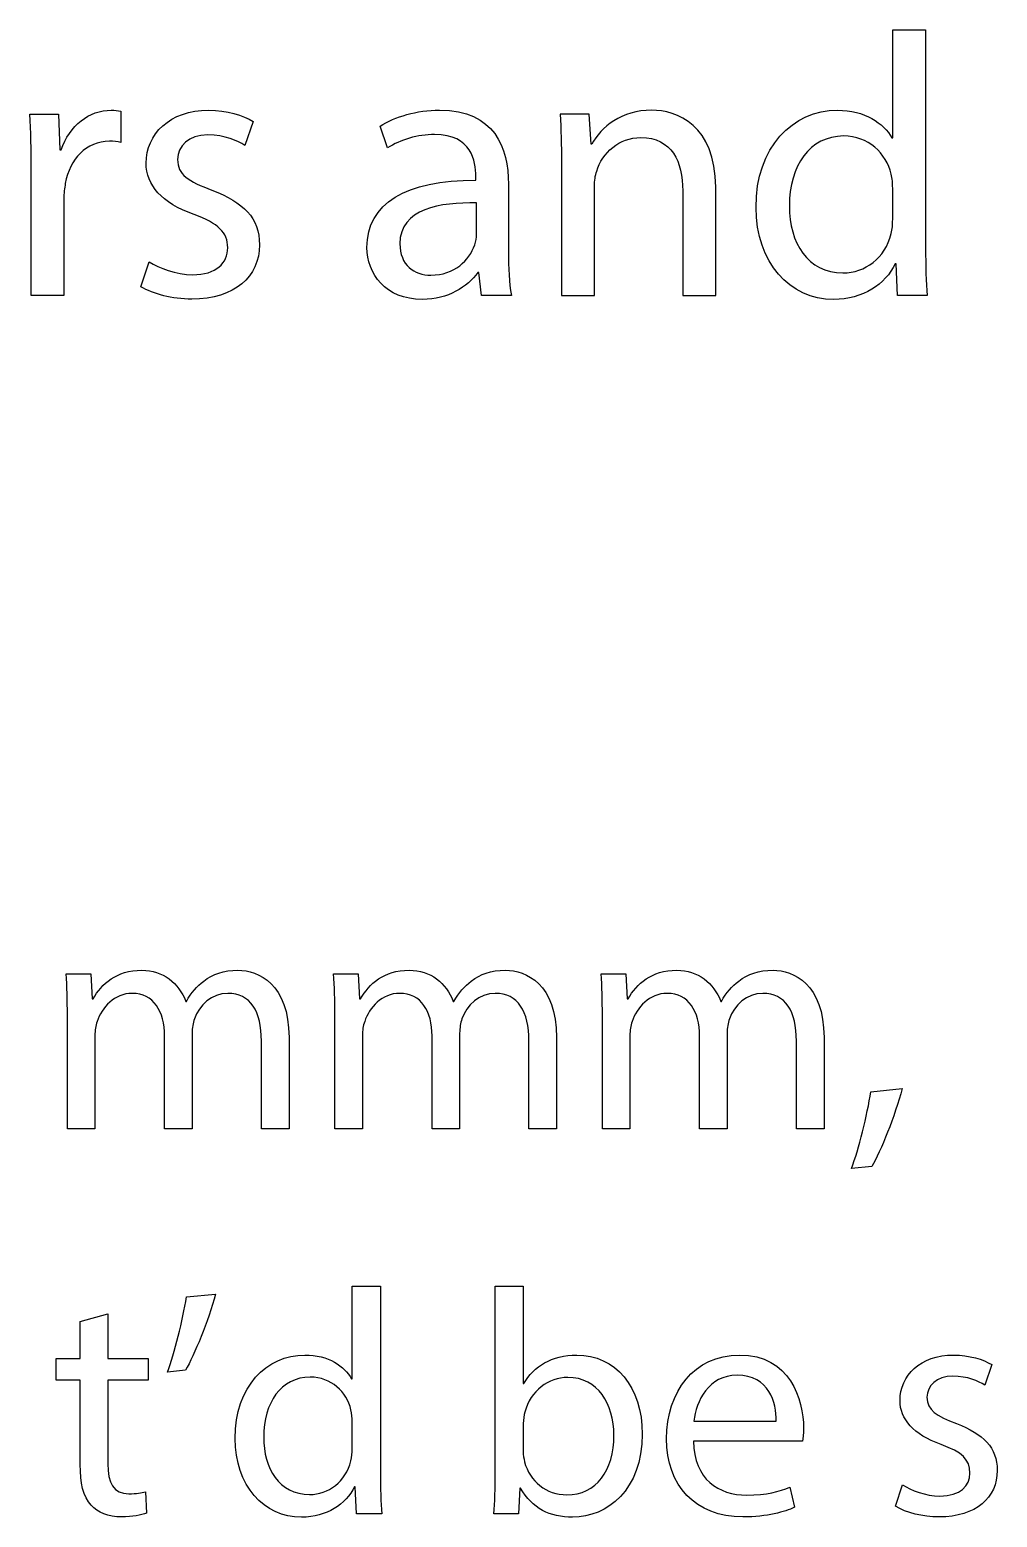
# Model space of a CAD drawing. Header units: millimetres. Extents: x -104 to 108, y -148 to 121.
# Drawn here: x 12.98 to 19.37, y 84.42 to 94.24 of the extents above; entities that cross this region are included whole.
import ezdxf

# ---------------------------------------------------------------- set-up
doc = ezdxf.new("R2010")
doc.units = ezdxf.units.MM
doc.header["$MEASUREMENT"] = 0
doc.layers.add('Capa 1', color=7, linetype='Continuous')

msp = doc.modelspace()

# ---------------------------------------------------------------- linework, layer by layer
at = {"layer": 'Capa 1', "color": 252}
for points, knots in [([(18.6782, 94.237), (18.6782, 94.237), (18.6782, 93.5234), (18.6782, 93.5234), (18.6782, 93.5234), (18.6782, 93.5234), (18.6733, 93.5234), (18.6733, 93.5234), (18.6733, 93.5234), (18.6189, 93.6196), (18.4954, 93.706), (18.3127, 93.706), (18.3127, 93.706), (18.0213, 93.706), (17.7743, 93.4615), (17.7768, 93.0639), (17.7768, 93.0639), (17.7768, 92.7011), (17.9991, 92.4564), (18.288, 92.4564), (18.288, 92.4564), (18.4831, 92.4566), (18.6288, 92.5577), (18.6954, 92.691), (18.6954, 92.691), (18.6954, 92.691), (18.7005, 92.6911), (18.7005, 92.6911), (18.7005, 92.6911), (18.7005, 92.6911), (18.7103, 92.4836), (18.7103, 92.4836), (18.7103, 92.4836), (18.7103, 92.4836), (18.9053, 92.4836), (18.9053, 92.4836), (18.9053, 92.4836), (18.898, 92.5651), (18.8955, 92.6861), (18.8955, 92.7923), (18.8955, 92.7923), (18.8955, 92.7923), (18.8955, 94.237), (18.8955, 94.237), (18.8955, 94.237), (18.8955, 94.237), (18.6782, 94.237), (18.6782, 94.237)], [0, 0, 0, 0, 0.076923, 0.076923, 0.076923, 0.076923, 0.153846, 0.153846, 0.153846, 0.153846, 0.230769, 0.230769, 0.230769, 0.230769, 0.307692, 0.307692, 0.307692, 0.307692, 0.384615, 0.384615, 0.384615, 0.384615, 0.461538, 0.461538, 0.461538, 0.461538, 0.538462, 0.538462, 0.538462, 0.538462, 0.615385, 0.615385, 0.615385, 0.615385, 0.692308, 0.692308, 0.692308, 0.692308, 0.769231, 0.769231, 0.769231, 0.769231, 0.846154, 0.846154, 0.846154, 0.846154, 1, 1, 1, 1]), ([(12.9934, 92.4836), (12.9934, 92.4836), (13.2083, 92.4836), (13.2083, 92.4836), (13.2083, 92.4836), (13.2083, 92.4836), (13.2083, 93.1208), (13.2083, 93.1208), (13.2083, 93.1208), (13.2083, 93.1579), (13.2132, 93.1923), (13.2181, 93.2219), (13.2181, 93.2219), (13.2478, 93.3851), (13.3564, 93.501), (13.5095, 93.501), (13.5095, 93.501), (13.5392, 93.5012), (13.5614, 93.4985), (13.5836, 93.4936), (13.5836, 93.4936), (13.5836, 93.4936), (13.5836, 93.6986), (13.5836, 93.6986), (13.5836, 93.6986), (13.5639, 93.7036), (13.5465, 93.706), (13.5218, 93.706), (13.5218, 93.706), (13.3762, 93.706), (13.2453, 93.6047), (13.1909, 93.4442), (13.1909, 93.4442), (13.1909, 93.4442), (13.1811, 93.4442), (13.1811, 93.4442), (13.1811, 93.4442), (13.1811, 93.4442), (13.1737, 93.679), (13.1737, 93.679), (13.1737, 93.679), (13.1737, 93.679), (12.9836, 93.679), (12.9836, 93.679), (12.9836, 93.679), (12.9909, 93.5678), (12.9934, 93.4467), (12.9934, 93.3059), (12.9934, 93.3059), (12.9934, 93.3059), (12.9934, 92.4836), (12.9934, 92.4836)], [0, 0, 0, 0, 0.071429, 0.071429, 0.071429, 0.071429, 0.142857, 0.142857, 0.142857, 0.142857, 0.214286, 0.214286, 0.214286, 0.214286, 0.285714, 0.285714, 0.285714, 0.285714, 0.357143, 0.357143, 0.357143, 0.357143, 0.428571, 0.428571, 0.428571, 0.428571, 0.5, 0.5, 0.5, 0.5, 0.571429, 0.571429, 0.571429, 0.571429, 0.642857, 0.642857, 0.642857, 0.642857, 0.714286, 0.714286, 0.714286, 0.714286, 0.785714, 0.785714, 0.785714, 0.785714, 0.857143, 0.857143, 0.857143, 0.857143, 1, 1, 1, 1]), ([(13.717, 92.5405), (13.8009, 92.4911), (13.9219, 92.4589), (14.0528, 92.4589), (14.0528, 92.4589), (14.3368, 92.459), (14.4998, 92.6071), (14.4998, 92.817), (14.4998, 92.817), (14.4998, 92.9948), (14.3936, 93.0985), (14.1861, 93.1775), (14.1861, 93.1775), (14.0306, 93.2369), (13.959, 93.2812), (13.959, 93.38), (13.959, 93.38), (13.959, 93.469), (14.0306, 93.543), (14.159, 93.543), (14.159, 93.543), (14.2701, 93.543), (14.3565, 93.5035), (14.4035, 93.4738), (14.4035, 93.4738), (14.4035, 93.4738), (14.4579, 93.6319), (14.4579, 93.6319), (14.4579, 93.6319), (14.3912, 93.6714), (14.2849, 93.706), (14.1639, 93.706), (14.1639, 93.706), (13.9072, 93.706), (13.7515, 93.5479), (13.7515, 93.3553), (13.7515, 93.3553), (13.7516, 93.2122), (13.8528, 93.0935), (14.0676, 93.017), (14.0676, 93.017), (14.2282, 92.9578), (14.2899, 92.9009), (14.2899, 92.7972), (14.2899, 92.7972), (14.2899, 92.6985), (14.2158, 92.6194), (14.0577, 92.6194), (14.0577, 92.6194), (13.9492, 92.6195), (13.8355, 92.6639), (13.7713, 92.7058), (13.7713, 92.7058), (13.7713, 92.7058), (13.717, 92.5405), (13.717, 92.5405)], [0, 0, 0, 0, 0.066667, 0.066667, 0.066667, 0.066667, 0.133333, 0.133333, 0.133333, 0.133333, 0.2, 0.2, 0.2, 0.2, 0.266667, 0.266667, 0.266667, 0.266667, 0.333333, 0.333333, 0.333333, 0.333333, 0.4, 0.4, 0.4, 0.4, 0.466667, 0.466667, 0.466667, 0.466667, 0.533333, 0.533333, 0.533333, 0.533333, 0.6, 0.6, 0.6, 0.6, 0.666667, 0.666667, 0.666667, 0.666667, 0.733333, 0.733333, 0.733333, 0.733333, 0.8, 0.8, 0.8, 0.8, 0.866667, 0.866667, 0.866667, 0.866667, 1, 1, 1, 1]), ([(16.1618, 92.4836), (16.147, 92.5651), (16.142, 92.6663), (16.142, 92.77), (16.142, 92.77), (16.142, 92.77), (16.1421, 93.217), (16.1421, 93.217), (16.1421, 93.217), (16.1421, 93.4567), (16.0531, 93.706), (15.6876, 93.706), (15.6876, 93.706), (15.5371, 93.706), (15.3938, 93.664), (15.295, 93.5998), (15.295, 93.5998), (15.295, 93.5998), (15.3444, 93.4567), (15.3444, 93.4567), (15.3444, 93.4567), (15.4284, 93.5109), (15.5444, 93.5454), (15.6555, 93.5454), (15.6555, 93.5454), (15.9, 93.5456), (15.9272, 93.3676), (15.9272, 93.2689), (15.9272, 93.2689), (15.9272, 93.2689), (15.9272, 93.2442), (15.9272, 93.2442), (15.9272, 93.2442), (15.4654, 93.2468), (15.2086, 93.0886), (15.2086, 92.7997), (15.2086, 92.7997), (15.2086, 92.6269), (15.332, 92.4564), (15.574, 92.4564), (15.574, 92.4564), (15.7444, 92.4566), (15.8728, 92.5404), (15.9395, 92.6342), (15.9395, 92.6342), (15.9395, 92.6342), (15.9469, 92.6344), (15.9469, 92.6344), (15.9469, 92.6344), (15.9469, 92.6344), (15.9643, 92.4836), (15.9643, 92.4836), (15.9643, 92.4836), (15.9643, 92.4836), (16.1618, 92.4836), (16.1618, 92.4836)], [0, 0, 0, 0, 0.066667, 0.066667, 0.066667, 0.066667, 0.133333, 0.133333, 0.133333, 0.133333, 0.2, 0.2, 0.2, 0.2, 0.266667, 0.266667, 0.266667, 0.266667, 0.333333, 0.333333, 0.333333, 0.333333, 0.4, 0.4, 0.4, 0.4, 0.466667, 0.466667, 0.466667, 0.466667, 0.533333, 0.533333, 0.533333, 0.533333, 0.6, 0.6, 0.6, 0.6, 0.666667, 0.666667, 0.666667, 0.666667, 0.733333, 0.733333, 0.733333, 0.733333, 0.8, 0.8, 0.8, 0.8, 0.866667, 0.866667, 0.866667, 0.866667, 1, 1, 1, 1]), ([(16.4927, 92.4836), (16.4927, 92.4836), (16.4927, 93.3553), (16.4927, 93.3553), (16.4927, 93.3553), (16.4927, 93.4788), (16.4903, 93.5801), (16.4829, 93.679), (16.4829, 93.679), (16.4829, 93.679), (16.6755, 93.679), (16.6755, 93.679), (16.6755, 93.679), (16.6755, 93.679), (16.6879, 93.4813), (16.6879, 93.4813), (16.6879, 93.4813), (16.6879, 93.4813), (16.6927, 93.4812), (16.6927, 93.4812), (16.6927, 93.4812), (16.752, 93.5948), (16.8903, 93.706), (17.0879, 93.706), (17.0879, 93.706), (17.2533, 93.706), (17.5102, 93.6073), (17.5102, 93.1974), (17.5102, 93.1974), (17.5102, 93.1974), (17.5102, 92.4836), (17.5102, 92.4836), (17.5102, 92.4836), (17.5102, 92.4836), (17.2928, 92.4836), (17.2928, 92.4836), (17.2928, 92.4836), (17.2928, 92.4836), (17.2928, 93.1726), (17.2928, 93.1726), (17.2928, 93.1726), (17.2928, 93.3652), (17.2213, 93.5258), (17.0163, 93.5257), (17.0163, 93.5257), (16.873, 93.5257), (16.7619, 93.4246), (16.7249, 93.3034), (16.7249, 93.3034), (16.715, 93.2763), (16.7101, 93.2392), (16.7101, 93.2023), (16.7101, 93.2023), (16.7101, 93.2023), (16.7101, 92.4836), (16.7101, 92.4836), (16.7101, 92.4836), (16.7101, 92.4836), (16.4927, 92.4836), (16.4927, 92.4836)], [0, 0, 0, 0, 0.125, 0.125, 0.125, 0.125, 0.1875, 0.1875, 0.1875, 0.1875, 0.25, 0.25, 0.25, 0.25, 0.3125, 0.3125, 0.3125, 0.3125, 0.375, 0.375, 0.375, 0.375, 0.4375, 0.4375, 0.4375, 0.4375, 0.5, 0.5, 0.5, 0.5, 0.5625, 0.5625, 0.5625, 0.5625, 0.625, 0.625, 0.625, 0.625, 0.6875, 0.6875, 0.6875, 0.6875, 0.75, 0.75, 0.75, 0.75, 0.8125, 0.8125, 0.8125, 0.8125, 0.875, 0.875, 0.875, 0.875, 0.9375, 0.9375, 0.9375, 0.9375, 1, 1, 1, 1]), ([(18.6782, 92.985), (18.6782, 92.9503), (18.6757, 92.9207), (18.6683, 92.891), (18.6683, 92.891), (18.6288, 92.7281), (18.4954, 92.6317), (18.3497, 92.6317), (18.3497, 92.6317), (18.1152, 92.6318), (17.9966, 92.8318), (17.9966, 93.0738), (17.9966, 93.0738), (17.9966, 93.3381), (18.1299, 93.5356), (18.3547, 93.5356), (18.3547, 93.5356), (18.5177, 93.5357), (18.6362, 93.422), (18.6683, 93.2837), (18.6683, 93.2837), (18.6757, 93.2567), (18.6782, 93.2195), (18.6782, 93.1923), (18.6782, 93.1923), (18.6782, 93.1923), (18.6782, 92.985), (18.6782, 92.985)], [0, 0, 0, 0, 0.125, 0.125, 0.125, 0.125, 0.25, 0.25, 0.25, 0.25, 0.375, 0.375, 0.375, 0.375, 0.5, 0.5, 0.5, 0.5, 0.625, 0.625, 0.625, 0.625, 0.75, 0.75, 0.75, 0.75, 1, 1, 1, 1]), ([(15.9322, 92.8862), (15.9322, 92.864), (15.9272, 92.8392), (15.9198, 92.817), (15.9198, 92.817), (15.8852, 92.7158), (15.7864, 92.6169), (15.6308, 92.6169), (15.6308, 92.6169), (15.5198, 92.6169), (15.4259, 92.6836), (15.4259, 92.8244), (15.4259, 92.8244), (15.4259, 93.0567), (15.695, 93.0985), (15.9321, 93.0935), (15.9321, 93.0935), (15.9321, 93.0935), (15.9322, 92.8862), (15.9322, 92.8862)], [0, 0, 0, 0, 0.166667, 0.166667, 0.166667, 0.166667, 0.333333, 0.333333, 0.333333, 0.333333, 0.5, 0.5, 0.5, 0.5, 0.666667, 0.666667, 0.666667, 0.666667, 1, 1, 1, 1]), ([(13.2318, 86.9803), (13.2318, 86.9803), (13.4138, 86.9803), (13.4138, 86.9803), (13.4138, 86.9803), (13.4138, 86.9803), (13.4138, 87.5984), (13.4138, 87.5984), (13.4138, 87.5984), (13.4138, 87.6302), (13.418, 87.6619), (13.4286, 87.6894), (13.4286, 87.6894), (13.4582, 87.7826), (13.5429, 87.8757), (13.6593, 87.8757), (13.6593, 87.8757), (13.8011, 87.8757), (13.8731, 87.7571), (13.8731, 87.5942), (13.8731, 87.5942), (13.8731, 87.5942), (13.8732, 86.9803), (13.8732, 86.9803), (13.8732, 86.9803), (13.8732, 86.9803), (14.0551, 86.9803), (14.0551, 86.9803), (14.0551, 86.9803), (14.0551, 86.9803), (14.0551, 87.6133), (14.0551, 87.6133), (14.0551, 87.6133), (14.0551, 87.6471), (14.0615, 87.6809), (14.07, 87.7063), (14.07, 87.7063), (14.1018, 87.7975), (14.1843, 87.8757), (14.2901, 87.8757), (14.2901, 87.8757), (14.4404, 87.8757), (14.5123, 87.7571), (14.5123, 87.5603), (14.5123, 87.5603), (14.5123, 87.5603), (14.5123, 86.9803), (14.5123, 86.9803), (14.5123, 86.9803), (14.5123, 86.9803), (14.6944, 86.9803), (14.6944, 86.9803), (14.6944, 86.9803), (14.6944, 86.9803), (14.6944, 87.5836), (14.6944, 87.5836), (14.6944, 87.5836), (14.6944, 87.9392), (14.4933, 88.0281), (14.3578, 88.0281), (14.3578, 88.0281), (14.2605, 88.0281), (14.1927, 88.0027), (14.1313, 87.9561), (14.1313, 87.9561), (14.0891, 87.9245), (14.0488, 87.8799), (14.017, 87.8228), (14.017, 87.8228), (14.017, 87.8228), (14.0129, 87.8229), (14.0129, 87.8229), (14.0129, 87.8229), (13.9684, 87.9435), (13.8625, 88.0281), (13.7228, 88.0281), (13.7228, 88.0281), (13.5535, 88.0281), (13.4582, 87.9371), (13.4011, 87.8397), (13.4011, 87.8397), (13.4011, 87.8397), (13.3947, 87.8397), (13.3947, 87.8397), (13.3947, 87.8397), (13.3947, 87.8397), (13.3863, 88.0048), (13.3863, 88.0048), (13.3863, 88.0048), (13.3863, 88.0048), (13.2233, 88.0048), (13.2233, 88.0048), (13.2233, 88.0048), (13.2296, 87.9201), (13.2318, 87.8333), (13.2318, 87.7275), (13.2318, 87.7275), (13.2318, 87.7275), (13.2318, 86.9803), (13.2318, 86.9803)], [0, 0, 0, 0, 0.038462, 0.038462, 0.038462, 0.038462, 0.076923, 0.076923, 0.076923, 0.076923, 0.115385, 0.115385, 0.115385, 0.115385, 0.153846, 0.153846, 0.153846, 0.153846, 0.192308, 0.192308, 0.192308, 0.192308, 0.230769, 0.230769, 0.230769, 0.230769, 0.269231, 0.269231, 0.269231, 0.269231, 0.307692, 0.307692, 0.307692, 0.307692, 0.346154, 0.346154, 0.346154, 0.346154, 0.384615, 0.384615, 0.384615, 0.384615, 0.423077, 0.423077, 0.423077, 0.423077, 0.461538, 0.461538, 0.461538, 0.461538, 0.5, 0.5, 0.5, 0.5, 0.538462, 0.538462, 0.538462, 0.538462, 0.576923, 0.576923, 0.576923, 0.576923, 0.615385, 0.615385, 0.615385, 0.615385, 0.653846, 0.653846, 0.653846, 0.653846, 0.692308, 0.692308, 0.692308, 0.692308, 0.730769, 0.730769, 0.730769, 0.730769, 0.769231, 0.769231, 0.769231, 0.769231, 0.807692, 0.807692, 0.807692, 0.807692, 0.846154, 0.846154, 0.846154, 0.846154, 0.884615, 0.884615, 0.884615, 0.884615, 0.923077, 0.923077, 0.923077, 0.923077, 1, 1, 1, 1]), ([(14.9971, 86.9803), (14.9971, 86.9803), (15.1791, 86.9803), (15.1791, 86.9803), (15.1791, 86.9803), (15.1791, 86.9803), (15.1791, 87.5984), (15.1791, 87.5984), (15.1791, 87.5984), (15.1791, 87.6302), (15.1833, 87.6619), (15.1939, 87.6894), (15.1939, 87.6894), (15.2235, 87.7826), (15.3082, 87.8757), (15.4246, 87.8757), (15.4246, 87.8757), (15.5664, 87.8757), (15.6384, 87.7571), (15.6384, 87.5942), (15.6384, 87.5942), (15.6384, 87.5942), (15.6385, 86.9803), (15.6385, 86.9803), (15.6385, 86.9803), (15.6385, 86.9803), (15.8204, 86.9803), (15.8204, 86.9803), (15.8204, 86.9803), (15.8204, 86.9803), (15.8204, 87.6133), (15.8204, 87.6133), (15.8204, 87.6133), (15.8204, 87.6471), (15.8268, 87.6809), (15.8353, 87.7063), (15.8353, 87.7063), (15.8671, 87.7975), (15.9496, 87.8757), (16.0554, 87.8757), (16.0554, 87.8757), (16.2057, 87.8757), (16.2776, 87.7571), (16.2776, 87.5603), (16.2776, 87.5603), (16.2776, 87.5603), (16.2776, 86.9803), (16.2776, 86.9803), (16.2776, 86.9803), (16.2776, 86.9803), (16.4597, 86.9803), (16.4597, 86.9803), (16.4597, 86.9803), (16.4597, 86.9803), (16.4597, 87.5836), (16.4597, 87.5836), (16.4597, 87.5836), (16.4597, 87.9392), (16.2586, 88.0281), (16.1231, 88.0281), (16.1231, 88.0281), (16.0258, 88.0281), (15.958, 88.0027), (15.8966, 87.9561), (15.8966, 87.9561), (15.8544, 87.9245), (15.8141, 87.8799), (15.7823, 87.8228), (15.7823, 87.8228), (15.7823, 87.8228), (15.7782, 87.8229), (15.7782, 87.8229), (15.7782, 87.8229), (15.7337, 87.9435), (15.6278, 88.0281), (15.4881, 88.0281), (15.4881, 88.0281), (15.3188, 88.0281), (15.2235, 87.9371), (15.1664, 87.8397), (15.1664, 87.8397), (15.1664, 87.8397), (15.16, 87.8397), (15.16, 87.8397), (15.16, 87.8397), (15.16, 87.8397), (15.1516, 88.0048), (15.1516, 88.0048), (15.1516, 88.0048), (15.1516, 88.0048), (14.9886, 88.0048), (14.9886, 88.0048), (14.9886, 88.0048), (14.9949, 87.9201), (14.9971, 87.8333), (14.9971, 87.7275), (14.9971, 87.7275), (14.9971, 87.7275), (14.9971, 86.9803), (14.9971, 86.9803)], [0, 0, 0, 0, 0.038462, 0.038462, 0.038462, 0.038462, 0.076923, 0.076923, 0.076923, 0.076923, 0.115385, 0.115385, 0.115385, 0.115385, 0.153846, 0.153846, 0.153846, 0.153846, 0.192308, 0.192308, 0.192308, 0.192308, 0.230769, 0.230769, 0.230769, 0.230769, 0.269231, 0.269231, 0.269231, 0.269231, 0.307692, 0.307692, 0.307692, 0.307692, 0.346154, 0.346154, 0.346154, 0.346154, 0.384615, 0.384615, 0.384615, 0.384615, 0.423077, 0.423077, 0.423077, 0.423077, 0.461538, 0.461538, 0.461538, 0.461538, 0.5, 0.5, 0.5, 0.5, 0.538462, 0.538462, 0.538462, 0.538462, 0.576923, 0.576923, 0.576923, 0.576923, 0.615385, 0.615385, 0.615385, 0.615385, 0.653846, 0.653846, 0.653846, 0.653846, 0.692308, 0.692308, 0.692308, 0.692308, 0.730769, 0.730769, 0.730769, 0.730769, 0.769231, 0.769231, 0.769231, 0.769231, 0.807692, 0.807692, 0.807692, 0.807692, 0.846154, 0.846154, 0.846154, 0.846154, 0.884615, 0.884615, 0.884615, 0.884615, 0.923077, 0.923077, 0.923077, 0.923077, 1, 1, 1, 1]), ([(16.7624, 86.9803), (16.7624, 86.9803), (16.9444, 86.9803), (16.9444, 86.9803), (16.9444, 86.9803), (16.9444, 86.9803), (16.9444, 87.5984), (16.9444, 87.5984), (16.9444, 87.5984), (16.9444, 87.6302), (16.9486, 87.6619), (16.9592, 87.6894), (16.9592, 87.6894), (16.9888, 87.7826), (17.0735, 87.8757), (17.1899, 87.8757), (17.1899, 87.8757), (17.3317, 87.8757), (17.4037, 87.7571), (17.4037, 87.5942), (17.4037, 87.5942), (17.4037, 87.5942), (17.4038, 86.9803), (17.4038, 86.9803), (17.4038, 86.9803), (17.4038, 86.9803), (17.5857, 86.9803), (17.5857, 86.9803), (17.5857, 86.9803), (17.5857, 86.9803), (17.5857, 87.6133), (17.5857, 87.6133), (17.5857, 87.6133), (17.5857, 87.6471), (17.5921, 87.6809), (17.6006, 87.7063), (17.6006, 87.7063), (17.6324, 87.7975), (17.7149, 87.8757), (17.8207, 87.8757), (17.8207, 87.8757), (17.971, 87.8757), (18.0429, 87.7571), (18.0429, 87.5603), (18.0429, 87.5603), (18.0429, 87.5603), (18.0429, 86.9803), (18.0429, 86.9803), (18.0429, 86.9803), (18.0429, 86.9803), (18.225, 86.9803), (18.225, 86.9803), (18.225, 86.9803), (18.225, 86.9803), (18.225, 87.5836), (18.225, 87.5836), (18.225, 87.5836), (18.225, 87.9392), (18.0239, 88.0281), (17.8884, 88.0281), (17.8884, 88.0281), (17.7911, 88.0281), (17.7233, 88.0027), (17.6619, 87.9561), (17.6619, 87.9561), (17.6197, 87.9245), (17.5794, 87.8799), (17.5476, 87.8228), (17.5476, 87.8228), (17.5476, 87.8228), (17.5435, 87.8229), (17.5435, 87.8229), (17.5435, 87.8229), (17.499, 87.9435), (17.3931, 88.0281), (17.2534, 88.0281), (17.2534, 88.0281), (17.0841, 88.0281), (16.9888, 87.9371), (16.9317, 87.8397), (16.9317, 87.8397), (16.9317, 87.8397), (16.9253, 87.8397), (16.9253, 87.8397), (16.9253, 87.8397), (16.9253, 87.8397), (16.9169, 88.0048), (16.9169, 88.0048), (16.9169, 88.0048), (16.9169, 88.0048), (16.7539, 88.0048), (16.7539, 88.0048), (16.7539, 88.0048), (16.7602, 87.9201), (16.7624, 87.8333), (16.7624, 87.7275), (16.7624, 87.7275), (16.7624, 87.7275), (16.7624, 86.9803), (16.7624, 86.9803)], [0, 0, 0, 0, 0.038462, 0.038462, 0.038462, 0.038462, 0.076923, 0.076923, 0.076923, 0.076923, 0.115385, 0.115385, 0.115385, 0.115385, 0.153846, 0.153846, 0.153846, 0.153846, 0.192308, 0.192308, 0.192308, 0.192308, 0.230769, 0.230769, 0.230769, 0.230769, 0.269231, 0.269231, 0.269231, 0.269231, 0.307692, 0.307692, 0.307692, 0.307692, 0.346154, 0.346154, 0.346154, 0.346154, 0.384615, 0.384615, 0.384615, 0.384615, 0.423077, 0.423077, 0.423077, 0.423077, 0.461538, 0.461538, 0.461538, 0.461538, 0.5, 0.5, 0.5, 0.5, 0.538462, 0.538462, 0.538462, 0.538462, 0.576923, 0.576923, 0.576923, 0.576923, 0.615385, 0.615385, 0.615385, 0.615385, 0.653846, 0.653846, 0.653846, 0.653846, 0.692308, 0.692308, 0.692308, 0.692308, 0.730769, 0.730769, 0.730769, 0.730769, 0.769231, 0.769231, 0.769231, 0.769231, 0.807692, 0.807692, 0.807692, 0.807692, 0.846154, 0.846154, 0.846154, 0.846154, 0.884615, 0.884615, 0.884615, 0.884615, 0.923077, 0.923077, 0.923077, 0.923077, 1, 1, 1, 1]), ([(18.5404, 86.7327), (18.5996, 86.8323), (18.6928, 87.0671), (18.7414, 87.247), (18.7414, 87.247), (18.7414, 87.247), (18.5341, 87.226), (18.5341, 87.226), (18.5341, 87.226), (18.5107, 87.0714), (18.4536, 86.8449), (18.407, 86.72), (18.407, 86.72), (18.407, 86.72), (18.5404, 86.7327), (18.5404, 86.7327)], [0, 0, 0, 0, 0.2, 0.2, 0.2, 0.2, 0.4, 0.4, 0.4, 0.4, 0.6, 0.6, 0.6, 0.6, 1, 1, 1, 1]), ([(15.1115, 85.9433), (15.1115, 85.9433), (15.1115, 85.3315), (15.1115, 85.3315), (15.1115, 85.3315), (15.1115, 85.3315), (15.1072, 85.3315), (15.1072, 85.3315), (15.1072, 85.3315), (15.0607, 85.414), (14.9548, 85.4881), (14.7982, 85.4881), (14.7982, 85.4881), (14.5484, 85.4881), (14.3367, 85.2785), (14.3389, 84.9377), (14.3389, 84.9377), (14.3389, 84.6266), (14.5294, 84.417), (14.777, 84.417), (14.777, 84.417), (14.9442, 84.4171), (15.0691, 84.5038), (15.1263, 84.6181), (15.1263, 84.6181), (15.1263, 84.6181), (15.1306, 84.6181), (15.1306, 84.6181), (15.1306, 84.6181), (15.1306, 84.6181), (15.139, 84.4403), (15.139, 84.4403), (15.139, 84.4403), (15.139, 84.4403), (15.3062, 84.4403), (15.3062, 84.4403), (15.3062, 84.4403), (15.2998, 84.5102), (15.2977, 84.6139), (15.2977, 84.7049), (15.2977, 84.7049), (15.2977, 84.7049), (15.2977, 85.9433), (15.2977, 85.9433), (15.2977, 85.9433), (15.2977, 85.9433), (15.1115, 85.9433), (15.1115, 85.9433)], [0, 0, 0, 0, 0.076923, 0.076923, 0.076923, 0.076923, 0.153846, 0.153846, 0.153846, 0.153846, 0.230769, 0.230769, 0.230769, 0.230769, 0.307692, 0.307692, 0.307692, 0.307692, 0.384615, 0.384615, 0.384615, 0.384615, 0.461538, 0.461538, 0.461538, 0.461538, 0.538462, 0.538462, 0.538462, 0.538462, 0.615385, 0.615385, 0.615385, 0.615385, 0.692308, 0.692308, 0.692308, 0.692308, 0.769231, 0.769231, 0.769231, 0.769231, 0.846154, 0.846154, 0.846154, 0.846154, 1, 1, 1, 1]), ([(16.2082, 84.4403), (16.2082, 84.4403), (16.2166, 84.6098), (16.2166, 84.6098), (16.2166, 84.6098), (16.2166, 84.6098), (16.223, 84.6098), (16.223, 84.6098), (16.223, 84.6098), (16.2992, 84.4742), (16.4177, 84.417), (16.5658, 84.417), (16.5658, 84.417), (16.7945, 84.4171), (17.0251, 84.5991), (17.0251, 84.9653), (17.0251, 84.9653), (17.0273, 85.2765), (16.8473, 85.4881), (16.5933, 85.4881), (16.5933, 85.4881), (16.4282, 85.4881), (16.3097, 85.414), (16.2441, 85.2997), (16.2441, 85.2997), (16.2441, 85.2997), (16.2399, 85.2997), (16.2399, 85.2997), (16.2399, 85.2997), (16.2399, 85.2997), (16.2399, 85.9433), (16.2399, 85.9433), (16.2399, 85.9433), (16.2399, 85.9433), (16.0558, 85.9433), (16.0558, 85.9433), (16.0558, 85.9433), (16.0558, 85.9433), (16.0558, 84.705), (16.0558, 84.705), (16.0558, 84.705), (16.0558, 84.6139), (16.0515, 84.5102), (16.0472, 84.4403), (16.0472, 84.4403), (16.0472, 84.4403), (16.2082, 84.4403), (16.2082, 84.4403)], [0, 0, 0, 0, 0.076923, 0.076923, 0.076923, 0.076923, 0.153846, 0.153846, 0.153846, 0.153846, 0.230769, 0.230769, 0.230769, 0.230769, 0.307692, 0.307692, 0.307692, 0.307692, 0.384615, 0.384615, 0.384615, 0.384615, 0.461538, 0.461538, 0.461538, 0.461538, 0.538462, 0.538462, 0.538462, 0.538462, 0.615385, 0.615385, 0.615385, 0.615385, 0.692308, 0.692308, 0.692308, 0.692308, 0.769231, 0.769231, 0.769231, 0.769231, 0.846154, 0.846154, 0.846154, 0.846154, 1, 1, 1, 1]), ([(14.0173, 85.8712), (13.9941, 85.7188), (13.939, 85.4987), (13.8924, 85.3738), (13.8924, 85.3738), (13.8924, 85.3738), (14.011, 85.3886), (14.011, 85.3886), (14.011, 85.3886), (14.0703, 85.4861), (14.1613, 85.7124), (14.2099, 85.8902), (14.2099, 85.8902), (14.2099, 85.8902), (14.0173, 85.8712), (14.0173, 85.8712)], [0, 0, 0, 0, 0.2, 0.2, 0.2, 0.2, 0.4, 0.4, 0.4, 0.4, 0.6, 0.6, 0.6, 0.6, 1, 1, 1, 1]), ([(13.3165, 85.7103), (13.3165, 85.7103), (13.3165, 85.4648), (13.3165, 85.4648), (13.3165, 85.4648), (13.3165, 85.4648), (13.1578, 85.4648), (13.1578, 85.4648), (13.1578, 85.4648), (13.1578, 85.4648), (13.1578, 85.323), (13.1578, 85.323), (13.1578, 85.323), (13.1578, 85.323), (13.3165, 85.323), (13.3165, 85.323), (13.3165, 85.323), (13.3165, 85.323), (13.3165, 84.7642), (13.3165, 84.7642), (13.3165, 84.7642), (13.3165, 84.6435), (13.3356, 84.5525), (13.3885, 84.4975), (13.3885, 84.4975), (13.433, 84.4467), (13.5028, 84.4192), (13.5896, 84.4192), (13.5896, 84.4192), (13.6616, 84.4193), (13.7187, 84.4297), (13.7547, 84.4446), (13.7547, 84.4446), (13.7547, 84.4446), (13.7463, 84.5844), (13.7463, 84.5844), (13.7463, 84.5844), (13.7229, 84.578), (13.687, 84.5716), (13.6383, 84.5716), (13.6383, 84.5716), (13.5346, 84.5717), (13.4986, 84.6435), (13.4986, 84.7705), (13.4986, 84.7705), (13.4986, 84.7705), (13.4986, 85.323), (13.4986, 85.323), (13.4986, 85.323), (13.4986, 85.323), (13.7653, 85.323), (13.7653, 85.323), (13.7653, 85.323), (13.7653, 85.323), (13.7653, 85.4648), (13.7653, 85.4648), (13.7653, 85.4648), (13.7653, 85.4648), (13.4986, 85.4648), (13.4986, 85.4648), (13.4986, 85.4648), (13.4986, 85.4648), (13.4986, 85.7591), (13.4986, 85.7591), (13.4986, 85.7591), (13.4986, 85.7591), (13.3165, 85.7103), (13.3165, 85.7103)], [0, 0, 0, 0, 0.055556, 0.055556, 0.055556, 0.055556, 0.111111, 0.111111, 0.111111, 0.111111, 0.166667, 0.166667, 0.166667, 0.166667, 0.222222, 0.222222, 0.222222, 0.222222, 0.277778, 0.277778, 0.277778, 0.277778, 0.333333, 0.333333, 0.333333, 0.333333, 0.388889, 0.388889, 0.388889, 0.388889, 0.444444, 0.444444, 0.444444, 0.444444, 0.5, 0.5, 0.5, 0.5, 0.555556, 0.555556, 0.555556, 0.555556, 0.611111, 0.611111, 0.611111, 0.611111, 0.666667, 0.666667, 0.666667, 0.666667, 0.722222, 0.722222, 0.722222, 0.722222, 0.777778, 0.777778, 0.777778, 0.777778, 0.833333, 0.833333, 0.833333, 0.833333, 0.888889, 0.888889, 0.888889, 0.888889, 1, 1, 1, 1]), ([(18.0835, 84.9187), (18.0857, 84.9378), (18.0899, 84.9674), (18.0899, 85.0055), (18.0899, 85.0055), (18.0899, 85.194), (18.001, 85.4881), (17.6665, 85.4881), (17.6665, 85.4881), (17.3681, 85.4881), (17.186, 85.2447), (17.186, 84.9356), (17.186, 84.9356), (17.1861, 84.6266), (17.3744, 84.4192), (17.6898, 84.4192), (17.6898, 84.4192), (17.8528, 84.4193), (17.965, 84.453), (18.0306, 84.4827), (18.0306, 84.4827), (18.0306, 84.4827), (17.9989, 84.6161), (17.9989, 84.6161), (17.9989, 84.6161), (17.929, 84.5864), (17.8486, 84.5631), (17.7152, 84.5631), (17.7152, 84.5631), (17.529, 84.5631), (17.3681, 84.6668), (17.3638, 84.9187), (17.3638, 84.9187), (17.3638, 84.9187), (18.0835, 84.9187), (18.0835, 84.9187)], [0, 0, 0, 0, 0.1, 0.1, 0.1, 0.1, 0.2, 0.2, 0.2, 0.2, 0.3, 0.3, 0.3, 0.3, 0.4, 0.4, 0.4, 0.4, 0.5, 0.5, 0.5, 0.5, 0.6, 0.6, 0.6, 0.6, 0.7, 0.7, 0.7, 0.7, 0.8, 0.8, 0.8, 0.8, 1, 1, 1, 1]), ([(18.6972, 84.4891), (18.7692, 84.4467), (18.8729, 84.4192), (18.985, 84.4192), (18.985, 84.4192), (19.2285, 84.4193), (19.3682, 84.5462), (19.3682, 84.7261), (19.3682, 84.7261), (19.3682, 84.8785), (19.2771, 84.9674), (19.0993, 85.0351), (19.0993, 85.0351), (18.9661, 85.086), (18.9046, 85.124), (18.9046, 85.2087), (18.9046, 85.2087), (18.9046, 85.2849), (18.966, 85.3484), (19.0761, 85.3484), (19.0761, 85.3484), (19.1713, 85.3484), (19.2454, 85.3145), (19.2856, 85.2891), (19.2856, 85.2891), (19.2856, 85.2891), (19.3322, 85.4246), (19.3322, 85.4246), (19.3322, 85.4246), (19.275, 85.4585), (19.184, 85.4881), (19.0803, 85.4881), (19.0803, 85.4881), (18.8602, 85.4881), (18.7268, 85.3526), (18.7268, 85.1875), (18.7268, 85.1875), (18.7268, 85.0648), (18.8136, 84.9631), (18.9977, 84.8975), (18.9977, 84.8975), (19.1353, 84.8467), (19.1882, 84.798), (19.1882, 84.7091), (19.1882, 84.7091), (19.1883, 84.6245), (19.1247, 84.5567), (18.9893, 84.5567), (18.9893, 84.5567), (18.8962, 84.5568), (18.7988, 84.5948), (18.7437, 84.6308), (18.7437, 84.6308), (18.7437, 84.6308), (18.6972, 84.4891), (18.6972, 84.4891)], [0, 0, 0, 0, 0.066667, 0.066667, 0.066667, 0.066667, 0.133333, 0.133333, 0.133333, 0.133333, 0.2, 0.2, 0.2, 0.2, 0.266667, 0.266667, 0.266667, 0.266667, 0.333333, 0.333333, 0.333333, 0.333333, 0.4, 0.4, 0.4, 0.4, 0.466667, 0.466667, 0.466667, 0.466667, 0.533333, 0.533333, 0.533333, 0.533333, 0.6, 0.6, 0.6, 0.6, 0.666667, 0.666667, 0.666667, 0.666667, 0.733333, 0.733333, 0.733333, 0.733333, 0.8, 0.8, 0.8, 0.8, 0.866667, 0.866667, 0.866667, 0.866667, 1, 1, 1, 1]), ([(15.1115, 84.8701), (15.1115, 84.8404), (15.1093, 84.815), (15.103, 84.7896), (15.103, 84.7896), (15.0691, 84.6499), (14.9548, 84.5673), (14.8299, 84.5673), (14.8299, 84.5673), (14.6289, 84.5673), (14.5272, 84.7388), (14.5272, 84.9462), (14.5272, 84.9462), (14.5273, 85.1727), (14.6415, 85.342), (14.8342, 85.342), (14.8342, 85.342), (14.9739, 85.342), (15.0755, 85.2447), (15.103, 85.1261), (15.103, 85.1261), (15.1093, 85.1029), (15.1114, 85.0711), (15.1114, 85.0478), (15.1114, 85.0478), (15.1114, 85.0478), (15.1115, 84.8701), (15.1115, 84.8701)], [0, 0, 0, 0, 0.125, 0.125, 0.125, 0.125, 0.25, 0.25, 0.25, 0.25, 0.375, 0.375, 0.375, 0.375, 0.5, 0.5, 0.5, 0.5, 0.625, 0.625, 0.625, 0.625, 0.75, 0.75, 0.75, 0.75, 1, 1, 1, 1]), ([(16.2399, 85.0352), (16.2399, 85.0648), (16.2462, 85.0901), (16.2504, 85.1113), (16.2504, 85.1113), (16.2885, 85.2531), (16.4071, 85.3399), (16.5341, 85.3399), (16.5341, 85.3399), (16.733, 85.34), (16.8389, 85.1642), (16.8389, 84.9589), (16.8389, 84.9589), (16.8389, 84.7241), (16.7225, 84.5652), (16.5277, 84.5652), (16.5277, 84.5652), (16.3923, 84.5653), (16.2843, 84.6541), (16.2483, 84.7832), (16.2483, 84.7832), (16.2441, 84.8044), (16.2399, 84.8277), (16.2399, 84.851), (16.2399, 84.851), (16.2399, 84.851), (16.2399, 85.0352), (16.2399, 85.0352)], [0, 0, 0, 0, 0.125, 0.125, 0.125, 0.125, 0.25, 0.25, 0.25, 0.25, 0.375, 0.375, 0.375, 0.375, 0.5, 0.5, 0.5, 0.5, 0.625, 0.625, 0.625, 0.625, 0.75, 0.75, 0.75, 0.75, 1, 1, 1, 1]), ([(17.366, 85.0521), (17.3808, 85.1813), (17.4633, 85.3547), (17.6517, 85.3547), (17.6517, 85.3547), (17.8613, 85.3547), (17.9121, 85.1706), (17.9099, 85.052), (17.9099, 85.052), (17.9099, 85.052), (17.366, 85.0521), (17.366, 85.0521)], [0, 0, 0, 0, 0.25, 0.25, 0.25, 0.25, 0.5, 0.5, 0.5, 0.5, 1, 1, 1, 1])]:
    msp.add_open_spline(points, degree=3, knots=knots, dxfattribs=at)

doc.saveas('drawing.dxf')
